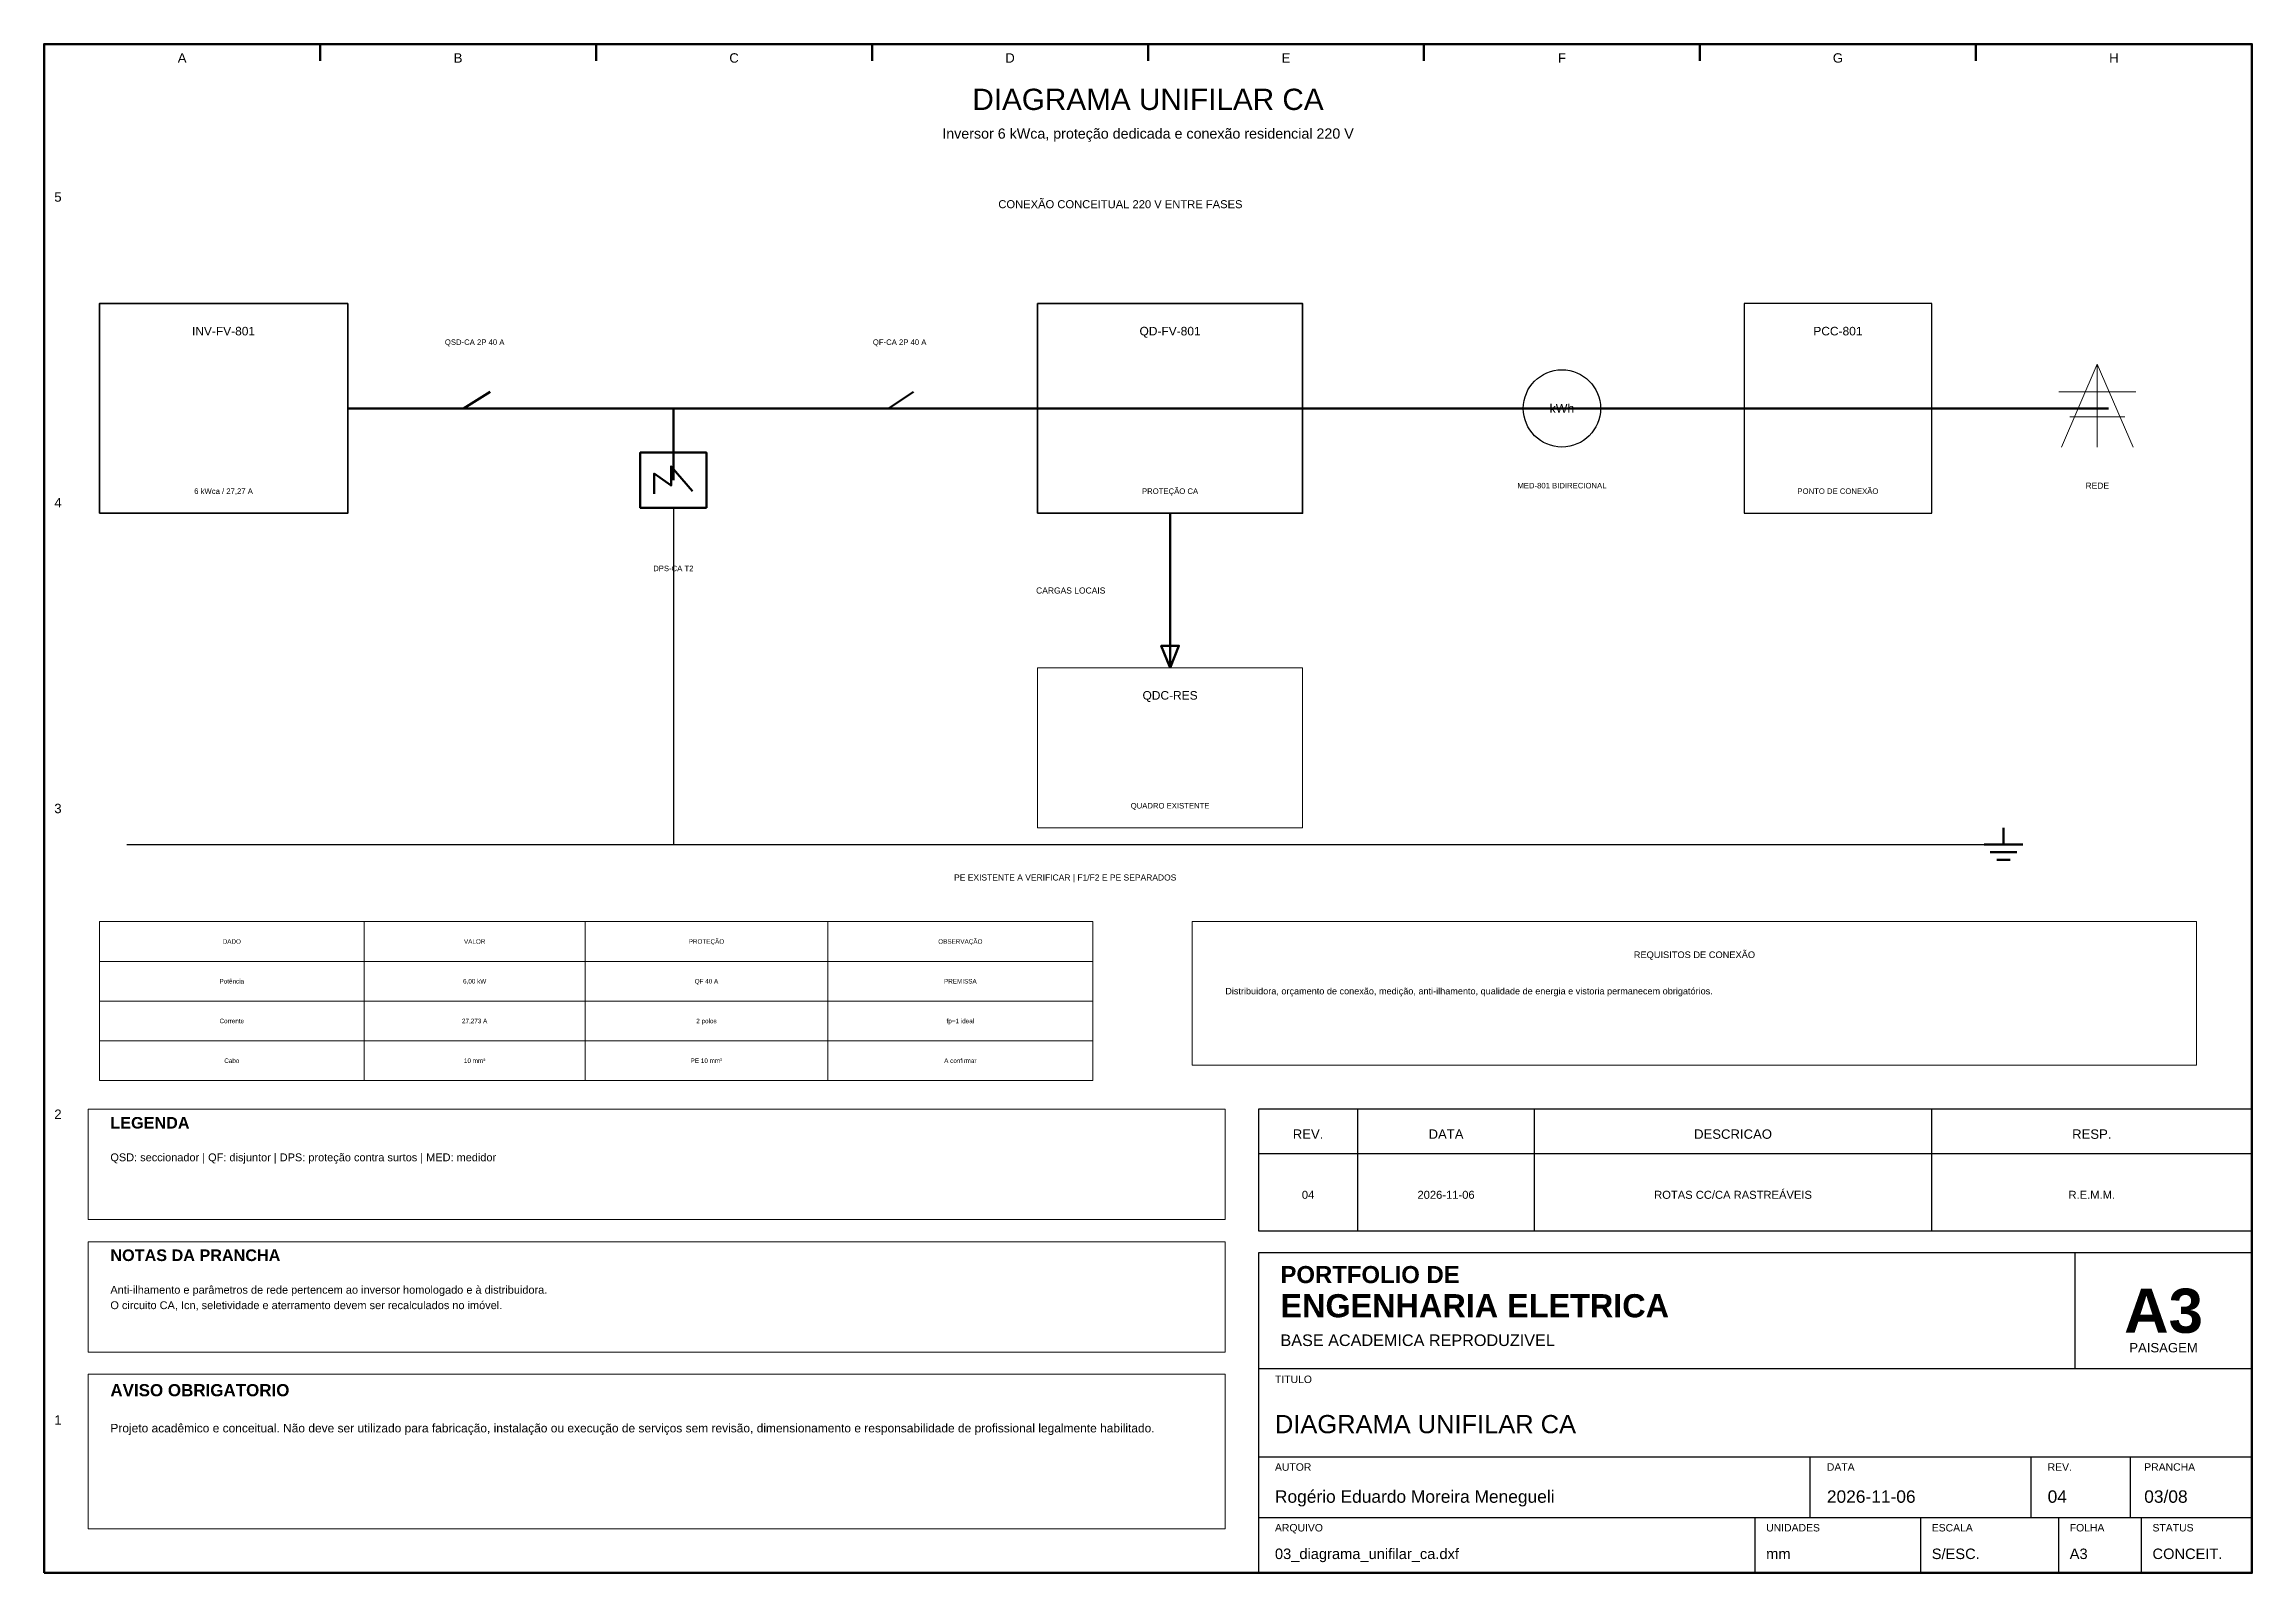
# Model space of a CAD drawing. Header units: millimetres. Extents: x 10 to 410, y 10 to 287.
import ezdxf
from ezdxf.enums import TextEntityAlignment as Align

# ---------------------------------------------------------------- set-up
doc = ezdxf.new("R2010")
doc.units = ezdxf.units.MM
for name, color, linetype, lineweight in [('00_MOLDURA', 7, 'CONTINUOUS', 50), ('01_CARIMBO', 7, 'CONTINUOUS', 25), ('02_TEXTO', 7, 'CONTINUOUS', 18), ('04_EQUIPAMENTOS', 32, 'CONTINUOUS', 35), ('05_POTENCIA', 12, 'CONTINUOUS', 50), ('06_COMANDO', 94, 'CONTINUOUS', 25), ('07_INSTRUMENTACAO', 202, 'CONTINUOUS', 25), ('09_BORNES', 145, 'CONTINUOUS', 25), ('11_ARQUITETURA', 253, 'CONTINUOUS', 18), ('12_LEGENDA', 7, 'CONTINUOUS', 18), ('13_NOTAS', 7, 'CONTINUOUS', 18)]:
    doc.layers.add(name, color=color, linetype=linetype, lineweight=lineweight)
doc.styles.add('PORTFOLIO_TEXTO', font='arial.ttf')
doc.styles.add('PORTFOLIO_TITULO', font='arialbd.ttf', dxfattribs={"width": 0.92})

# ---------------------------------------------------------------- blocks, each defined once
blk = doc.blocks.new('CARIMBO_A3')
at = {"layer": '01_CARIMBO'}
for p, q in [((148, 37), (148, 58)), ((0, 37), (180, 37)), ((0, 21), (180, 21)), ((100, 10), (100, 21)), ((140, 10), (140, 21)), ((158, 10), (158, 21)), ((0, 10), (180, 10)), ((90, 0), (90, 10)), ((120, 0), (120, 10)), ((145, 0), (145, 10)), ((160, 0), (160, 10))]:
    blk.add_line(p, q, dxfattribs=at)
blk.add_lwpolyline([(0, 0), (180, 0), (180, 58), (0, 58)], close=True, dxfattribs=at)
at = {"layer": '01_CARIMBO', "style": 'PORTFOLIO_TEXTO'}
for s, p in [('TITULO', (3, 34.4)), ('AUTOR', (3, 18.5)), ('DATA', (103, 18.5)), ('REV.', (143, 18.5)), ('PRANCHA', (160.5, 18.5)), ('ARQUIVO', (3, 7.5)), ('UNIDADES', (92, 7.5)), ('ESCALA', (122, 7.5)), ('FOLHA', (147, 7.5)), ('STATUS', (162, 7.5))]:
    blk.add_text(s, height=1.35, dxfattribs=at).set_placement(p)
at = {"layer": '02_TEXTO'}
for s, height, style, p in [('PORTFOLIO DE', 3.1, 'PORTFOLIO_TITULO', (4, 52.5)), ('ENGENHARIA ELETRICA', 4.2, 'PORTFOLIO_TITULO', (4, 46.3)), ('BASE ACADEMICA REPRODUZIVEL', 2.1, 'PORTFOLIO_TEXTO', (4, 41.1))]:
    blk.add_text(s, height=height, dxfattribs=dict(at, style=style)).set_placement(p)
for s, height, style, p in [('A3', 8, 'PORTFOLIO_TITULO', (164, 47.5)), ('PAISAGEM', 1.7, 'PORTFOLIO_TEXTO', (164, 40.8))]:
    blk.add_text(s, height=height, dxfattribs=dict(at, style=style)).set_placement(p, align=Align.MIDDLE_CENTER)
at = {"layer": '02_TEXTO', "style": 'PORTFOLIO_TEXTO'}
for tag, p, height in [('TITULO', (3, 25.3), 3.3), ('AUTOR', (3, 12.7), 2.25), ('DATA', (103, 12.7), 2.25), ('REVISAO', (143, 12.7), 2.25), ('PRANCHA', (160.5, 12.7), 2.25), ('ARQUIVO', (3, 2.5), 1.9), ('UNIDADES', (92, 2.5), 1.9), ('ESCALA', (122, 2.5), 1.9), ('FOLHA', (147, 2.5), 1.9), ('STATUS', (162, 2.5), 1.9)]:
    blk.add_attdef(tag, p, '', height=height, dxfattribs=at)
blk = doc.blocks.new('P08_SECCIONADOR')
at = {"layer": '05_POTENCIA'}
for p, q in [((-6, 0), (-2, 0)), ((-2, 0), (2.8, 3)), ((2, 0), (6, 0))]:
    blk.add_line(p, q, dxfattribs=at)
blk = doc.blocks.new('P08_DPS')
at = {"layer": '05_POTENCIA'}
blk.add_lwpolyline([(-5, -6), (5, -6), (5, 6), (-5, 6)], close=True, dxfattribs=at)
blk.add_lwpolyline([(-2.5, 3.5), (1.2, 3.5), (-1, 0.4), (2.5, 0.4), (-2, -3.5)], dxfattribs=at)
blk = doc.blocks.new('SIM_DISJUNTOR')
at = {"layer": '05_POTENCIA'}
for p, q in [((-5, 0), (-2, 0)), ((-2, 0), (2.5, 3)), ((2, 0), (5, 0))]:
    blk.add_line(p, q, dxfattribs=at)
blk = doc.blocks.new('P08_MEDIDOR')
at = {"layer": '07_INSTRUMENTACAO'}
blk.add_circle((0, 0), 7, dxfattribs=at)
at = {"layer": '07_INSTRUMENTACAO', "style": 'PORTFOLIO_TEXTO'}
blk.add_text('kWh', height=1.6, dxfattribs=at).set_placement((0, 0), align=Align.MIDDLE_CENTER)
blk = doc.blocks.new('P08_REDE')
at = {"layer": '11_ARQUITETURA'}
for p, q in [((-6.5, -7), (0, 8)), ((0, -7), (0, 8)), ((6.5, -7), (0, 8)), ((-7, 3), (7, 3)), ((-5, -1.5), (5, -1.5))]:
    blk.add_line(p, q, dxfattribs=at)
blk = doc.blocks.new('SIM_TERRA')
at = {"layer": '05_POTENCIA'}
for p, q in [((-3.5, 0), (3.5, 0)), ((0, 3), (0, 0)), ((-2.4, -1.4), (2.4, -1.4)), ((-1.2, -2.8), (1.2, -2.8))]:
    blk.add_line(p, q, dxfattribs=at)

msp = doc.modelspace()

# ---------------------------------------------------------------- linework, layer by layer
at = {"layer": '00_MOLDURA'}
for p, q in [((60, 287), (60, 284)), ((110, 287), (110, 284)), ((160, 287), (160, 284)), ((210, 287), (210, 284)), ((260, 287), (260, 284)), ((310, 287), (310, 284)), ((360, 287), (360, 284))]:
    msp.add_line(p, q, dxfattribs=at)
msp.add_lwpolyline([(10, 10), (410, 10), (410, 287), (10, 287)], close=True, dxfattribs=at)
at = {"layer": '01_CARIMBO'}
for p, q in [((248, 72), (248, 94)), ((280, 72), (280, 94)), ((352, 72), (352, 94)), ((230, 86), (410, 86))]:
    msp.add_line(p, q, dxfattribs=at)
msp.add_lwpolyline([(230, 72), (410, 72), (410, 94), (230, 94)], close=True, dxfattribs=at)
at = {"layer": '04_EQUIPAMENTOS'}
for points in [[(20, 202), (65, 202), (65, 240), (20, 240)], [(190, 202), (238, 202), (238, 240), (190, 240)]]:
    msp.add_lwpolyline(points, close=True, dxfattribs=at)
at = {"layer": '05_POTENCIA'}
for p, q in [((65, 221), (384, 221)), ((124, 221), (124, 208)), ((214, 202), (214, 174))]:
    msp.add_line(p, q, dxfattribs=at)
msp.add_lwpolyline([(214, 174), (215.6, 178), (212.4, 178)], close=True, dxfattribs=at)
at = {"layer": '06_COMANDO'}
for p, q in [((124, 203), (124, 142)), ((25, 142), (365, 142))]:
    msp.add_line(p, q, dxfattribs=at)
at = {"layer": '09_BORNES'}
msp.add_lwpolyline([(318, 202), (352, 202), (352, 240), (318, 240)], close=True, dxfattribs=at)
at = {"layer": '11_ARQUITETURA'}
msp.add_lwpolyline([(190, 145), (238, 145), (238, 174), (190, 174)], close=True, dxfattribs=at)
at = {"layer": '12_LEGENDA'}
for p, q in [((68, 99.2), (68, 128)), ((108, 99.2), (108, 128)), ((152, 99.2), (152, 128)), ((20, 120.8), (200, 120.8)), ((20, 113.6), (200, 113.6)), ((20, 106.4), (200, 106.4))]:
    msp.add_line(p, q, dxfattribs=at)
for points in [[(20, 99.2), (200, 99.2), (200, 128), (20, 128)], [(18, 74), (224, 74), (224, 94), (18, 94)]]:
    msp.add_lwpolyline(points, close=True, dxfattribs=at)
at = {"layer": '13_NOTAS'}
for points in [[(218, 102), (400, 102), (400, 128), (218, 128)], [(18, 50), (224, 50), (224, 70), (18, 70)], [(18, 18), (224, 18), (224, 46), (18, 46)]]:
    msp.add_lwpolyline(points, close=True, dxfattribs=at)

# ---------------------------------------------------------------- block references
at = {"layer": '01_CARIMBO'}
msp.add_blockref('CARIMBO_A3', (230, 10), dxfattribs=at).add_auto_attribs({'TITULO': 'DIAGRAMA UNIFILAR CA', 'AUTOR': 'Rogério Eduardo Moreira Menegueli', 'DATA': '2026-11-06', 'REVISAO': '04', 'PRANCHA': '03/08', 'ARQUIVO': '03_diagrama_unifilar_ca.dxf', 'UNIDADES': 'mm', 'ESCALA': 'S/ESC.', 'FOLHA': 'A3', 'STATUS': 'CONCEIT.'})
at = {"layer": '05_POTENCIA'}
for name, p in [('P08_SECCIONADOR', (88, 221)), ('SIM_DISJUNTOR', (165, 221))]:
    msp.add_blockref(name, p, dxfattribs=at)
at = {"layer": '05_POTENCIA', "rotation": 90}
msp.add_blockref('P08_DPS', (124, 208), dxfattribs=at)
at = {"layer": '06_COMANDO'}
msp.add_blockref('SIM_TERRA', (365, 142), dxfattribs=at)
at = {"layer": '07_INSTRUMENTACAO'}
msp.add_blockref('P08_MEDIDOR', (285, 221), dxfattribs=at)
at = {"layer": '11_ARQUITETURA'}
msp.add_blockref('P08_REDE', (382, 221), dxfattribs=at)

# ---------------------------------------------------------------- texts
at = {"layer": '00_MOLDURA', "style": 'PORTFOLIO_TEXTO'}
for s, p in [('A', (35, 284.5)), ('B', (85, 284.5)), ('C', (135, 284.5)), ('D', (185, 284.5)), ('E', (235, 284.5)), ('F', (285, 284.5)), ('G', (335, 284.5)), ('H', (385, 284.5)), ('5', (12.5, 259.3)), ('4', (12.5, 203.9)), ('3', (12.5, 148.5)), ('2', (12.5, 93.1)), ('1', (12.5, 37.7))]:
    msp.add_text(s, height=1.7, dxfattribs=at).set_placement(p, align=Align.MIDDLE_CENTER)
at = {"layer": '01_CARIMBO', "style": 'PORTFOLIO_TEXTO'}
for s, p in [('REV.', (239, 89.5)), ('DATA', (264, 89.5)), ('DESCRICAO', (316, 89.5)), ('RESP.', (381, 89.5))]:
    msp.add_text(s, height=1.7, dxfattribs=at).set_placement(p, align=Align.MIDDLE_CENTER)
at = {"layer": '02_TEXTO', "style": 'PORTFOLIO_TEXTO'}
for s, height, p in [('DIAGRAMA UNIFILAR CA', 3.85, (210, 277)), ('Inversor 6 kWca, proteção dedicada e conexão residencial 220 V', 1.85, (210, 270.8)), ('6 kWca / 27,27 A', 1, (42.5, 206)), ('PROTEÇÃO CA', 1, (214, 206)), ('PONTO DE CONEXÃO', 1, (335, 206)), ('QUADRO EXISTENTE', 1, (214, 149)), ('Potência', 0.82, (44, 117.2)), ('6,00 kW', 0.82, (88, 117.2)), ('QF 40 A', 0.82, (130, 117.2)), ('PREMISSA', 0.82, (176, 117.2)), ('Corrente', 0.82, (44, 110)), ('27,273 A', 0.82, (88, 110)), ('2 polos', 0.82, (130, 110)), ('fp=1 ideal', 0.82, (176, 110)), ('Cabo', 0.82, (44, 102.8)), ('10 mm²', 0.82, (88, 102.8)), ('PE 10 mm²', 0.82, (130, 102.8)), ('A confirmar', 0.82, (176, 102.8)), ('04', 1.45, (239, 78.5)), ('2026-11-06', 1.45, (264, 78.5)), ('ROTAS CC/CA RASTREÁVEIS', 1.45, (316, 78.5)), ('R.E.M.M.', 1.45, (381, 78.5))]:
    msp.add_text(s, height=height, dxfattribs=at).set_placement(p, align=Align.MIDDLE_CENTER)
at = {"layer": '04_EQUIPAMENTOS', "style": 'PORTFOLIO_TEXTO'}
for s, p in [('INV-FV-801', (42.5, 235)), ('QD-FV-801', (214, 235))]:
    msp.add_text(s, height=1.55, dxfattribs=at).set_placement(p, align=Align.MIDDLE_CENTER)
at = {"layer": '05_POTENCIA', "style": 'PORTFOLIO_TEXTO'}
for s, height, p in [('CONEXÃO CONCEITUAL 220 V ENTRE FASES', 1.45, (205, 258)), ('QSD-CA 2P 40 A', 1, (88, 233)), ('QF-CA 2P 40 A', 1, (165, 233)), ('DPS-CA T2', 1, (124, 192)), ('CARGAS LOCAIS', 1.1, (196, 188))]:
    msp.add_text(s, height=height, dxfattribs=at).set_placement(p, align=Align.MIDDLE_CENTER)
at = {"layer": '06_COMANDO', "style": 'PORTFOLIO_TEXTO'}
msp.add_text('PE EXISTENTE A VERIFICAR | F1/F2 E PE SEPARADOS', height=1.1, dxfattribs=at).set_placement((195, 136), align=Align.MIDDLE_CENTER)
at = {"layer": '07_INSTRUMENTACAO', "style": 'PORTFOLIO_TEXTO'}
msp.add_text('MED-801 BIDIRECIONAL', height=1, dxfattribs=at).set_placement((285, 207), align=Align.MIDDLE_CENTER)
at = {"layer": '09_BORNES', "style": 'PORTFOLIO_TEXTO'}
msp.add_text('PCC-801', height=1.55, dxfattribs=at).set_placement((335, 235), align=Align.MIDDLE_CENTER)
at = {"layer": '11_ARQUITETURA', "style": 'PORTFOLIO_TEXTO'}
for s, height, p in [('REDE', 1.1, (382, 207)), ('QDC-RES', 1.55, (214, 169))]:
    msp.add_text(s, height=height, dxfattribs=at).set_placement(p, align=Align.MIDDLE_CENTER)
at = {"layer": '12_LEGENDA', "style": 'PORTFOLIO_TEXTO'}
for s, p in [('DADO', (44, 124.4)), ('VALOR', (88, 124.4)), ('PROTEÇÃO', (130, 124.4)), ('OBSERVAÇÃO', (176, 124.4))]:
    msp.add_text(s, height=0.82, dxfattribs=at).set_placement(p, align=Align.MIDDLE_CENTER)
at = {"layer": '12_LEGENDA', "style": 'PORTFOLIO_TITULO'}
msp.add_text('LEGENDA', height=2.1, dxfattribs=at).set_placement((22, 90.5))
at = {"layer": '12_LEGENDA', "insert": (22, 86), "char_height": 1.42, "width": 198, "attachment_point": 1, "line_spacing_factor": 1.18, "style": 'PORTFOLIO_TEXTO'}
msp.add_mtext('QSD: seccionador | QF: disjuntor | DPS: proteção contra surtos | MED: medidor', dxfattribs=at)
at = {"layer": '13_NOTAS', "style": 'PORTFOLIO_TEXTO'}
msp.add_text('REQUISITOS DE CONEXÃO', height=1.2, dxfattribs=at).set_placement((309, 122), align=Align.MIDDLE_CENTER)
at = {"layer": '13_NOTAS', "style": 'PORTFOLIO_TITULO'}
for s, height, p in [('NOTAS DA PRANCHA', 2.1, (22, 66.5)), ('AVISO OBRIGATORIO', 2.2, (22, 42))]:
    msp.add_text(s, height=height, dxfattribs=at).set_placement(p)
at = {"layer": '13_NOTAS', "attachment_point": 1, "line_spacing_factor": 1.18, "style": 'PORTFOLIO_TEXTO'}
for s, insert, char_height, width in [('Distribuidora, orçamento de conexão, medição, anti-ilhamento, qualidade de energia e vistoria permanecem obrigatórios.', (224, 116), 1.18, 168), ('Anti-ilhamento e parâmetros de rede pertencem ao inversor homologado e à distribuidora.\\PO circuito CA, Icn, seletividade e aterramento devem ser recalculados no imóvel.', (22, 62), 1.42, 198), ('Projeto acadêmico e conceitual. Não deve ser utilizado para fabricação, instalação ou execução de serviços sem revisão, dimensionamento e responsabilidade de profissional legalmente habilitado.', (22, 37), 1.55, 198)]:
    msp.add_mtext(s, dxfattribs=dict(at, insert=insert, char_height=char_height, width=width))

doc.saveas('drawing.dxf')
